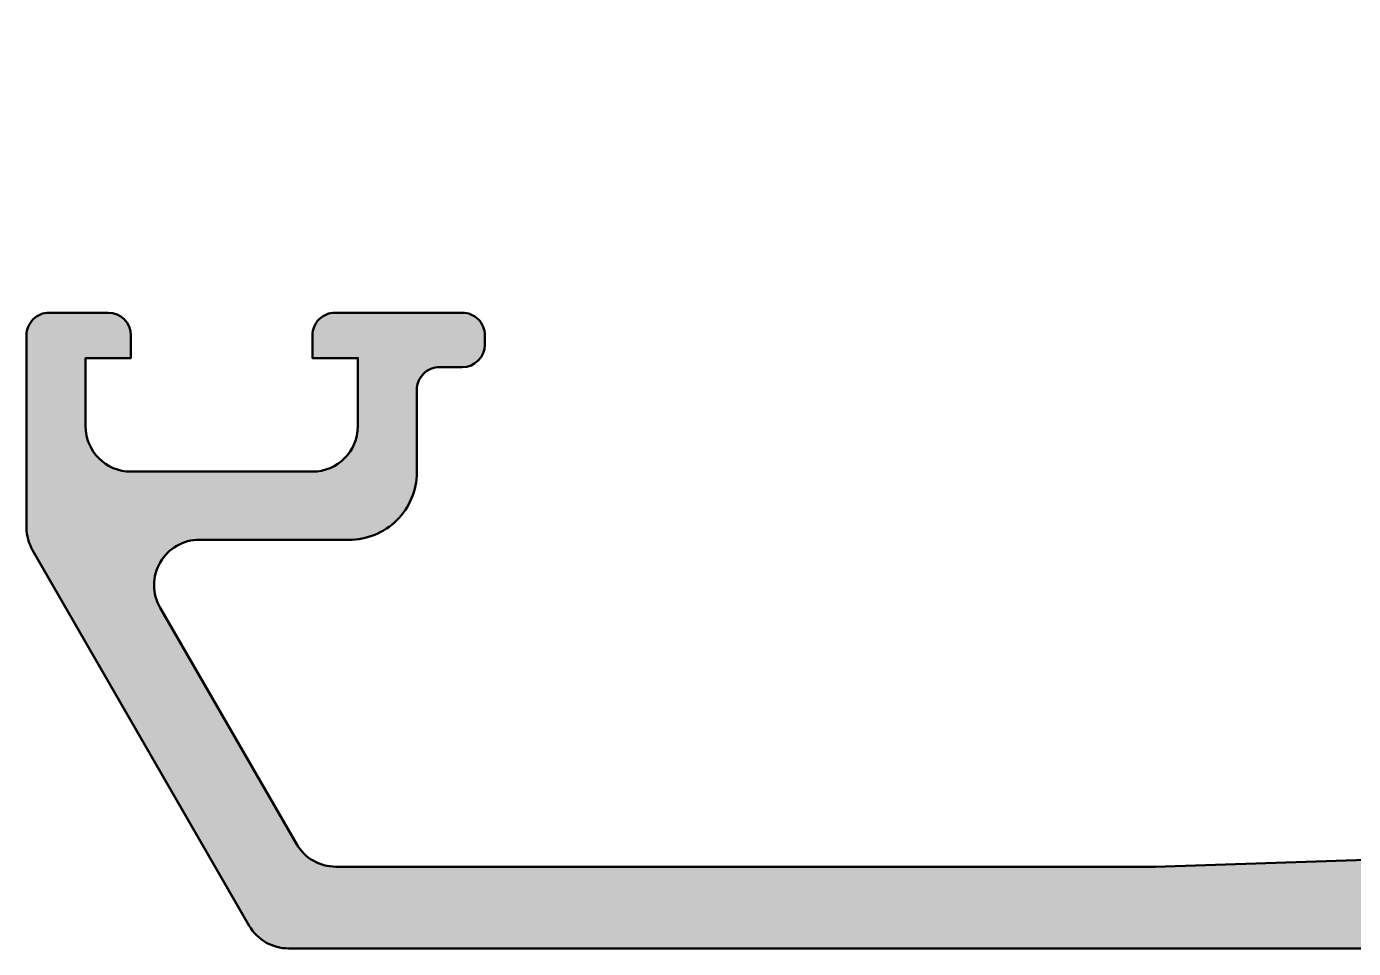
# Model space of a CAD drawing. Extents: x 0 to 76, y 0 to 83.8.
# Drawn here: x 0 to 29.24, y 0 to 20.3 of the extents above; entities that cross this region are included whole.
import ezdxf

# ---------------------------------------------------------------- set-up
doc = ezdxf.new("R2010")
doc.units = 0
doc.layers.add('0S-Alu contour', color=7, linetype='Continuous', lineweight=50)
doc.layers.add('0S-Alu hatch', color=252, linetype='Continuous', lineweight=25)

# ---------------------------------------------------------------- blocks, each defined once
blk = doc.blocks.new('398340__A67C8A1A_A3A9_4B44_9680_F1F33C287F37_')
at = {"layer": '0S-Alu hatch'}
h = blk.add_hatch(color=256, dxfattribs=at)
edge = h.paths.add_edge_path()
edge.add_arc((30.49994726659927, 15.00001581445781), 0.5000158147079001, 180.0018121461791, 269.9981878539248)
edge.add_line((30.49993145214131, 14.5), (31.49993145214125, 14.50001525878929))
edge.add_ellipse((31.49991563676586, 13.9999994436637), major_axis=(-0.5000158153757078, 0), ratio=1, start_angle=180.0000637535141, end_angle=269.99818774879907, ccw=False)
edge.add_line((31.99993145214126, 13.99999999999989), (31.99993145208464, 2.997451782227813))
edge.add_ellipse((30.99992090243015, 2.997467701649294), major_axis=(-1.000010549781206, 0), ratio=1, start_angle=94.08683987232729, end_angle=179.9990878939899, ccw=False)
edge.add_line((31.07118999700674, 2.000000000000795), (24.86503446340777, 1.799996458118584))
edge.add_line((24.86503446340777, 1.799996458118584), (6.812759073612198, 1.80000331500878))
edge.add_ellipse((6.812759453447353, 2.800003315008784), major_axis=(-1.000000000000076, 0), ratio=1, start_angle=30.000000000005286, end_angle=89.99997823704882, ccw=False)
edge.add_line((5.946734049662893, 2.300003315008666), (2.944494040800293, 7.500035546874528))
edge.add_ellipse((3.810519444584716, 8.00003554687446), major_axis=(-0.9999999999999529, 0), ratio=1, start_angle=-90.00000000000313, end_angle=29.9999999999971, ccw=False)
edge.add_line((3.81051944458477, 9.000035546874415), (7.099997656249172, 9.000035546874528))
edge.add_arc((7.113485404161604, 10.48658897996146), 1.48661462012396, 269.4801600747263, 359.8977336858191)
edge.add_line((8.600097656249943, 10.48393554687482), (8.599997656249514, 12.3000976562497))
edge.add_ellipse((9.09994882812478, 12.30009765624939), major_axis=(-0.4999511718752672, 0), ratio=1, start_angle=269.99999999997067, end_angle=360, ccw=False)
edge.add_line((9.099948828125036, 12.80004882812466), (9.60003709393169, 12.80004882812454))
edge.add_arc((9.600037093931235, 13.30004882812443), 0.4999999999998864, 270.0000000000521, 360)
edge.add_line((10.10003709393112, 13.30004882812488), (10.1000370939314, 13.50004882812482))
edge.add_arc((9.600037093931661, 13.50004882812462), 0.4999999999997442, 0, 90.00000000000978)
edge.add_line((9.600037093931576, 14.00004882812436), (6.800048828125113, 14.0000488281247))
edge.add_arc((6.800048828124971, 13.50004882812433), 0.5000000000003695, 89.99999999998371, 180)
edge.add_line((6.300048828124602, 13.50004882812433), (6.300048828124658, 13.00004882812459))
edge.add_line((6.300048828124658, 13.00004882812459), (7.300048828124602, 13.00004882812436))
edge.add_line((7.300048828124602, 13.00004882812436), (7.300048828124886, 11.5000488281247))
edge.add_ellipse((6.300048828124531, 11.50004882812483), major_axis=(-1.000000000000355, 0), ratio=1, start_angle=90.0000000000008, end_angle=180, ccw=False)
edge.add_line((6.300048828124545, 10.50004882812447), (2.300048828124545, 10.50004882812447))
edge.add_ellipse((2.300048828124745, 11.50004882812422), major_axis=(-0.9999999999997459, 0), ratio=1, start_angle=0, end_angle=89.99999999998857, ccw=False)
edge.add_line((1.300048828125, 11.50004882812422), (1.300048828124772, 13.00004882812425))
edge.add_line((1.300048828124772, 13.00004882812425), (2.300048828124658, 13.00004882812447))
edge.add_line((2.300048828124658, 13.00004882812447), (2.300048828124943, 13.5000488281247))
edge.add_arc((1.800048828125056, 13.50004882812448), 0.4999999999998864, 0, 89.99999999999349)
edge.add_line((1.800048828125113, 14.00004882812436), (0.5000488281247045, 14.00004882812425))
edge.add_arc((0.500048828124534, 13.49999999999977), 0.5000488281244772, 89.99999999998047, 180)
edge.add_line((5.68e-14, 13.49999999999977), (0, 9.267998020555522))
edge.add_arc((0.9999999999997625, 9.267998020555506), 0.9999999999997623, 180, 209.9999999999993)
edge.add_line((0.1339745962155235, 8.767998020555638), (4.90750547904264, 0.5))
edge.add_arc((5.773530882827043, 0.999999999999938), 0.999999999999938, 209.999999999998, 269.9999999999977)
edge.add_line((5.773530882827003, 0), (70.2263015038778, 0))
edge.add_arc((70.2263015038776, 0.9999999999998717), 0.9999999999998749, 270.0000000000122, 330.0000000000119)
edge.add_line((71.09232690766201, 0.5000000000001139), (75.86585779048912, 8.767998020555522))
edge.add_arc((74.99983238670448, 9.267998020555668), 1.000000000000227, 329.999999999998, 360)
edge.add_line((75.99983238670472, 9.267998020555638), (75.9998323867047, 13.49999999999988))
edge.add_arc((75.49978355858019, 13.49999999999997), 0.5000488281245055, 0, 90.0000000000228)
edge.add_line((75.49978355857999, 14.00004882812448), (74.19978355857955, 14.00004882812436))
edge.add_arc((74.19978355857965, 13.5000488281244), 0.4999999999999574, 90.00000000001138, 180)
edge.add_line((73.6997835585797, 13.5000488281244), (73.69978355858007, 13.00004882812459))
edge.add_line((73.69978355858007, 13.00004882812459), (74.69978355857998, 13.00004882812425))
edge.add_line((74.69978355857998, 13.00004882812425), (74.69978355857975, 11.50004882812448))
edge.add_ellipse((73.69978355858, 11.50004882812424), major_axis=(-0.9999999999997584, 0), ratio=1, start_angle=90.00000000001057, end_angle=180, ccw=False)
edge.add_line((73.69978355858018, 10.50004882812447), (69.69978355858017, 10.50004882812447))
edge.add_ellipse((69.69978355858008, 11.50004882812472), major_axis=(-1.000000000000243, 0), ratio=1, start_angle=0, end_angle=90.00000000000568, ccw=False)
edge.add_line((68.69978355857984, 11.50004882812472), (68.6997835585802, 13.00004882812447))
edge.add_line((68.6997835585802, 13.00004882812447), (69.69978355858007, 13.00004882812459))
edge.add_line((69.69978355858007, 13.00004882812459), (69.69978355858002, 13.50004882812436))
edge.add_arc((69.19978355857982, 13.50004882812438), 0.5000000000002132, 0, 90.00000000002441)
edge.add_line((69.19978355857961, 14.00004882812459), (66.39979529277323, 14.00004882812425))
edge.add_arc((66.39979529277318, 13.50004882812442), 0.4999999999998295, 89.99999999999349, 180)
edge.add_line((65.89979529277335, 13.50004882812442), (65.89979529277352, 13.30004882812488))
edge.add_arc((66.3997952927734, 13.30004882812443), 0.4999999999998864, 180, 269.9999999999479)
edge.add_line((66.39979529277295, 12.80004882812454), (66.89988355857963, 12.80004882812466))
edge.add_ellipse((66.89988355857977, 12.30009765624927), major_axis=(-0.499951171875388, 0), ratio=1, start_angle=180, end_angle=270.00000000001626, ccw=False)
edge.add_line((67.39983473045515, 12.30009765624948), (67.39973473045472, 10.48393554687493))
edge.add_arc((68.88634698254317, 10.48658897996146), 1.486614620124074, 180.1022663141738, 270.5198399252694)
edge.add_line((68.8998347304555, 9.000035546874415), (72.18931294211987, 9.000035546874528))
edge.add_ellipse((72.1893129421199, 8.000035546874521), major_axis=(-1.000000000000007, 0), ratio=1, start_angle=150.0000000000007, end_angle=270.00000000000165, ccw=False)
edge.add_line((73.05533834590435, 7.500035546874528), (70.05309833704183, 2.300003315008666))
edge.add_ellipse((69.18707293325735, 2.800003315008809), major_axis=(-1.000000000000104, 0), ratio=1, start_angle=90.0000217629522, end_angle=149.9999999999941, ccw=False)
edge.add_line((69.18707331309253, 1.80000331500878), (50.9999009346238, 1.799996406879699))
edge.add_line((50.9999009346238, 1.799996406879699), (44.92864238969801, 2.000000000001136))
edge.add_ellipse((44.99991148427421, 2.997467701649388), major_axis=(-1.000010549780929, 0), ratio=1, start_angle=0.0009121060101051626, end_angle=85.91316012769431, ccw=False)
edge.add_line((43.99990093462, 2.997451782227585), (43.99990093456341, 14))
edge.add_ellipse((44.49988549790663, 14.00001543665678), major_axis=(-0.4999845635815094, 0), ratio=1, start_angle=-90.00176896515478, end_angle=0.0017689652212879992, ccw=False)
edge.add_line((44.49990093456318, 14.5), (45.49990093456336, 14.50001525878906))
edge.add_arc((45.49991637208125, 14.99999982103287), 0.4999845624821299, 269.9982309361359, 360.0000205083468)
edge.add_line((45.99990093456336, 14.99999999999988), (45.99990093456343, 16.50001525878603))
edge.add_ellipse((46.07873738110652, 16.76753585077929), major_axis=(-0.2788950563275814, 0), ratio=1, start_angle=-1.1645893741006716, end_angle=73.5801235805061, ccw=False)
edge.add_line((45.79989993456332, 16.77320425877768), (45.79989993456331, 17.22679825877769))
edge.add_ellipse((46.07876803020648, 17.23245891825475), major_axis=(-0.2789255417371505, 0), ratio=1, start_angle=-73.57540544464513, end_angle=1.1628700728862214, ccw=False)
edge.add_line((45.99990093456331, 17.50000225877769), (45.99990093456331, 19.38001325878618))
edge.add_arc((45.6999009345633, 19.38001325878618), 0.3000000000000114, 0, 90)
edge.add_line((45.6999009345633, 19.6800132587862), (44.71992661552053, 19.6800132587862))
edge.add_arc((44.71992661552053, 19.38001325878619), 0.3000000000000114, 90, 180)
edge.add_line((44.41992661552052, 19.38001325878619), (44.41992661552052, 16.6200152587862))
edge.add_ellipse((44.29992661552062, 16.6200152587862), major_axis=(-0.119999999999898, 0), ratio=1, start_angle=90.00000000000341, end_angle=180, ccw=False)
edge.add_line((44.29992661552063, 16.5000152587863), (39.99990093456326, 16.50001525878633))
edge.add_ellipse((39.99990093456327, 17.0000152587863), major_axis=(-0.4999999999999716, 0), ratio=1, start_angle=0, end_angle=89.9999999999983, ccw=False)
edge.add_line((39.4999009345633, 17.0000152587863), (39.4999009345632, 17.70001525878614))
edge.add_line((39.4999009345632, 17.70001525878614), (40.88139639218567, 20.09283558181392))
edge.add_arc((40.76178114991497, 20.16189547413805), 0.1381197846483245, 330.0000000000142, 455.6225775507676)
edge.add_arc((41.23812417573744, 15.3234063969385), 5.0000000000001, 95.62257755079705, 126.0694239676524)
edge.add_ellipse((37.99991619335256, 19.76907946890612), major_axis=(-0.4999999999998294, 0), ratio=1, start_angle=53.93057603234752, end_angle=126.06942396765251, ccw=False)
edge.add_arc((34.76170821096755, 15.32340639693798), 5.000000000000593, 53.93057603234987, 84.37742244920615)
edge.add_arc((35.23805123678988, 20.16189547413802), 0.1381197846483521, 84.37742244926908, 210.0000000000036)
edge.add_line((35.11843599451918, 20.09283558181383), (36.49993145214144, 17.70001525878623))
edge.add_line((36.49993145214144, 17.70001525878623), (36.49993145214144, 17.00001525878625))
edge.add_ellipse((35.9999314521414, 17.00001525878641), major_axis=(-0.5000000000000427, 0), ratio=1, start_angle=89.9999999999788, end_angle=180, ccw=False)
edge.add_line((35.99993145214121, 16.50001525878636), (31.69990577118419, 16.50001525878622))
edge.add_ellipse((31.69990577118419, 16.62001525878621), major_axis=(-0.1199999999999939, 0), ratio=1, start_angle=0, end_angle=90, ccw=False)
edge.add_line((31.5799057711842, 16.62001525878622), (31.5799057711842, 19.38001325878621))
edge.add_arc((31.27990577118419, 19.38001325878621), 0.3000000000000043, 0, 90.00000000000067)
edge.add_line((31.27990577118419, 19.68001325878622), (30.29993145214141, 19.68001325878622))
edge.add_arc((30.29993145214141, 19.38001325878622), 0.3000000000000078, 90, 180)
edge.add_line((29.99993145214141, 19.38001325878622), (29.99993145214141, 17.5000022587777))
edge.add_ellipse((29.92106435649825, 17.23245891825477), major_axis=(-0.2789255417371388, 0), ratio=1, start_angle=178.8371299271114, end_angle=253.57540544464598, ccw=False)
edge.add_line((30.19993245214141, 17.2267982587777), (30.19993245214141, 16.77320425877771))
edge.add_ellipse((29.92109500559837, 16.76753585077933), major_axis=(-0.2788950563274273, 0), ratio=1, start_angle=106.41987641949191, end_angle=181.1645893740988, ccw=False)
edge.add_line((29.99993145214141, 16.50001525878622), (29.99993145214146, 14.99999999999966))
edge = h.paths.add_edge_path()
edge.add_line((33.6999192451101, 2.300015497207596), (33.6999192451101, 14.30001220703116))
edge.add_ellipse((34.19994592514041, 14.29998552700084), major_axis=(-0.5000266807421027, 0), ratio=1, start_angle=270.0030571431366, end_angle=359.99694285675906, ccw=False)
edge.add_line((34.19991924511009, 14.80001220703116), (41.79991314159451, 14.80001220703116))
edge.add_ellipse((41.79990822677534, 14.30003780915876), major_axis=(-0.4999743978965496, 0), ratio=1, start_angle=179.9970660620503, end_angle=269.9994367743692, ccw=False)
edge.add_line((42.29988262401639, 14.30001220703116), (42.29988262401639, 2.300015497207596))
edge.add_ellipse((41.79990822677533, 2.299989895080003), major_axis=(-0.4999743978965637, 0), ratio=1, start_angle=90.00056322563239, end_angle=180.0029339379498, ccw=False)
edge.add_line((41.79991314159451, 1.800015497207596), (34.19991924511021, 1.800015497207596))
edge.add_ellipse((34.19994592514047, 2.300042177237969), major_axis=(-0.5000266807421596, 0), ratio=1, start_angle=0.0030571432409942645, end_angle=89.99694285686991, ccw=False)
at = {"layer": '0S-Alu contour', "color": 7}
for points in [[(35.11843599451918, 20.09283558181383), (36.49993145214144, 17.70001525878623), (36.49993145214144, 17.00001525878625)], [(39.4999009345633, 17.0000152587863), (39.4999009345632, 17.70001525878614), (40.88139639218567, 20.09283558181392)], [(31.27990577118419, 19.68001325878622), (30.29993145214141, 19.68001325878622)], [(45.6999009345633, 19.6800132587862), (44.71992661552053, 19.6800132587862)], [(29.99993145214141, 19.38001325878622), (29.99993145214141, 17.5000022587777)], [(31.5799057711842, 16.62001525878622), (31.5799057711842, 19.38001325878621)], [(44.41992661552052, 19.38001325878619), (44.41992661552052, 16.6200152587862)], [(45.99990093456331, 17.50000225877769), (45.99990093456331, 19.38001325878618)], [(30.19993245214141, 17.2267982587777), (30.19993245214141, 16.77320425877771)], [(45.79989993456332, 16.77320425877768), (45.79989993456331, 17.22679825877769)], [(29.99993145214141, 16.50001525878622), (29.99993145214146, 14.99999999999966)], [(35.99993145214121, 16.50001525878636), (31.69990577118419, 16.50001525878622)], [(44.29992661552063, 16.5000152587863), (39.99990093456326, 16.50001525878633)], [(45.99990093456336, 14.99999999999988), (45.99990093456343, 16.50001525878603)], [(34.19991924511009, 14.80001220703116), (41.79991314159451, 14.80001220703116)], [(30.49993145214131, 14.5), (31.49993145214125, 14.50001525878929)], [(44.49990093456318, 14.5), (45.49990093456336, 14.50001525878906)], [(33.6999192451101, 2.300015497207596), (33.6999192451101, 14.30001220703116)], [(42.29988262401639, 14.30001220703116), (42.29988262401639, 2.300015497207596)], [(1.800048828125113, 14.00004882812436), (0.5000488281247045, 14.00004882812425)], [(9.600037093931576, 14.00004882812436), (6.800048828125113, 14.0000488281247)], [(31.99993145214126, 13.99999999999989), (31.99993145208464, 2.997451782227813)], [(43.99990093462, 2.997451782227585), (43.99990093456341, 14)], [(69.19978355857961, 14.00004882812459), (66.39979529277323, 14.00004882812425)], [(75.49978355857999, 14.00004882812448), (74.19978355857955, 14.00004882812436)], [(5.68e-14, 13.49999999999977), (0, 9.267998020555522)], [(1.300048828125, 11.50004882812422), (1.300048828124772, 13.00004882812425), (2.300048828124658, 13.00004882812447), (2.300048828124943, 13.5000488281247)], [(6.300048828124602, 13.50004882812433), (6.300048828124658, 13.00004882812459), (7.300048828124602, 13.00004882812436), (7.300048828124886, 11.5000488281247)], [(10.10003709393112, 13.30004882812488), (10.1000370939314, 13.50004882812482)], [(65.89979529277335, 13.50004882812442), (65.89979529277352, 13.30004882812488)], [(68.69978355857984, 11.50004882812472), (68.6997835585802, 13.00004882812447), (69.69978355858007, 13.00004882812459), (69.69978355858002, 13.50004882812436)], [(73.6997835585797, 13.5000488281244), (73.69978355858007, 13.00004882812459), (74.69978355857998, 13.00004882812425), (74.69978355857975, 11.50004882812448)], [(75.99983238670472, 9.267998020555638), (75.9998323867047, 13.49999999999988)], [(9.099948828125036, 12.80004882812466), (9.60003709393169, 12.80004882812454)], [(66.39979529277295, 12.80004882812454), (66.89988355857963, 12.80004882812466)], [(8.600097656249943, 10.48393554687482), (8.599997656249514, 12.3000976562497)], [(67.39983473045515, 12.30009765624948), (67.39973473045472, 10.48393554687493)], [(6.300048828124545, 10.50004882812447), (2.300048828124545, 10.50004882812447)], [(73.69978355858018, 10.50004882812447), (69.69978355858017, 10.50004882812447)], [(3.81051944458477, 9.000035546874415), (7.099997656249172, 9.000035546874528)], [(68.8998347304555, 9.000035546874415), (72.18931294211987, 9.000035546874528)], [(0.1339745962155235, 8.767998020555638), (4.90750547904264, 0.5)], [(71.09232690766201, 0.5000000000001139), (75.86585779048912, 8.767998020555522)], [(5.946734049662893, 2.300003315008666), (2.944494040800293, 7.500035546874528)], [(73.05533834590435, 7.500035546874528), (70.05309833704183, 2.300003315008666)], [(31.07118999700674, 2.000000000000795), (24.86503446340777, 1.799996458118584), (6.812759073612198, 1.80000331500878)], [(41.79991314159451, 1.800015497207596), (34.19991924511021, 1.800015497207596)], [(69.18707331309253, 1.80000331500878), (50.9999009346238, 1.799996406879699), (44.92864238969801, 2.000000000001136)], [(5.773530882827003, 0), (70.2263015038778, 0)]]:
    blk.add_lwpolyline(points, dxfattribs=at)
for centre, radius, start, end in [((35.23805123678988, 20.16189547413802), 0.1381197846483521, 84.37742244926908, 210.0000000000036), ((34.76170821096755, 15.32340639693798), 5.000000000000593, 53.93057603234987, 84.37742244920615), ((41.23812417573744, 15.3234063969385), 5.0000000000001, 95.62257755079705, 126.0694239676524), ((40.76178114991497, 20.16189547413805), 0.1381197846483245, 330.0000000000142, 95.62257755076757), ((30.29993145214141, 19.38001325878622), 0.3000000000000078, 90, 180), ((31.27990577118419, 19.38001325878621), 0.3000000000000043, 0, 90.00000000000067), ((44.71992661552053, 19.38001325878619), 0.3000000000000114, 90, 180), ((45.6999009345633, 19.38001325878618), 0.3000000000000114, 0, 90), ((30.49994726659927, 15.00001581445781), 0.5000158147079001, 180.0018121461791, 269.9981878539248), ((45.49991637208125, 14.99999982103287), 0.4999845624821299, 269.9982309361359, 2.05083467477e-05), ((0.500048828124534, 13.49999999999977), 0.5000488281244772, 89.99999999998047, 180), ((1.800048828125056, 13.50004882812448), 0.4999999999998864, 0, 89.99999999999349), ((6.800048828124971, 13.50004882812433), 0.5000000000003695, 89.99999999998371, 180), ((9.600037093931661, 13.50004882812462), 0.4999999999997442, 0, 90.00000000000978), ((66.39979529277318, 13.50004882812442), 0.4999999999998295, 89.99999999999349, 180), ((69.19978355857982, 13.50004882812438), 0.5000000000002132, 0, 90.00000000002441), ((74.19978355857965, 13.5000488281244), 0.4999999999999574, 90.00000000001138, 180), ((75.49978355858019, 13.49999999999997), 0.5000488281245055, 0, 90.0000000000228), ((9.600037093931235, 13.30004882812443), 0.4999999999998864, 270.0000000000521, 0), ((66.3997952927734, 13.30004882812443), 0.4999999999998864, 180, 269.9999999999479), ((7.113485404161604, 10.48658897996146), 1.48661462012396, 269.4801600747263, 359.8977336858191), ((68.88634698254317, 10.48658897996146), 1.486614620124074, 180.1022663141738, 270.5198399252694), ((0.9999999999997625, 9.267998020555506), 0.9999999999997623, 180, 209.9999999999993), ((74.99983238670448, 9.267998020555668), 1.000000000000227, 329.999999999998, 0), ((5.773530882827043, 0.999999999999938), 0.999999999999938, 209.999999999998, 269.9999999999977), ((70.2263015038776, 0.9999999999998717), 0.9999999999998749, 270.0000000000122, 330.0000000000119)]:
    blk.add_arc(centre, radius, start, end, dxfattribs=at)
at = {"layer": '0S-Alu contour', "color": 7, "extrusion": (0, 0, -1)}
for centre, radius, start, end in [((-37.99991619335256, 19.76907946890612), 0.4999999999998294, 233.9305760323475, 306.0694239676525), ((-29.92106435649825, 17.23245891825477), 0.2789255417371388, 106.424594555354, 181.1628700728887), ((-46.07876803020648, 17.23245891825475), 0.2789255417371505, 358.8371299271138, 73.57540544464514), ((-35.9999314521414, 17.00001525878641), 0.5000000000000427, 180, 270.0000000000212), ((-39.99990093456327, 17.0000152587863), 0.4999999999999716, 270.0000000000017, 0), ((-29.92109500559837, 16.76753585077933), 0.2788950563274273, 178.8354106259012, 253.5801235805081), ((-46.07873738110652, 16.76753585077929), 0.2788950563275814, 286.4198764194939, 1.16458937410068), ((-31.69990577118419, 16.62001525878621), 0.1199999999999939, 270, 0), ((-44.29992661552062, 16.6200152587862), 0.119999999999898, 180, 269.9999999999966), ((-34.19994592514041, 14.29998552700084), 0.5000266807421027, 0.0030571432409504, 89.99694285686341), ((-41.79990822677534, 14.30003780915876), 0.4999743978965496, 90.00056322563078, 180.0029339379498), ((-31.49991563676586, 13.9999994436637), 0.5000158153757078, 90.00181225120095, 179.9999362464859), ((-44.49988549790663, 14.00001543665678), 0.4999845635815094, 359.9982310347787, 90.00176896515474), ((-9.09994882812478, 12.30009765624939), 0.4999511718752672, 0, 90.00000000002932), ((-66.89988355857977, 12.30009765624927), 0.499951171875388, 89.99999999998371, 180), ((-2.300048828124745, 11.50004882812422), 0.9999999999997459, 270.0000000000114, 0), ((-6.300048828124531, 11.50004882812483), 1.000000000000355, 180, 269.9999999999992), ((-69.69978355858008, 11.50004882812472), 1.000000000000243, 269.9999999999943, 0), ((-73.69978355858, 11.50004882812424), 0.9999999999997584, 180, 269.9999999999894), ((-3.810519444584716, 8.00003554687446), 0.9999999999999529, 330.0000000000029, 90.00000000000306), ((-72.1893129421199, 8.000035546874521), 1.000000000000007, 89.99999999999837, 209.9999999999994), ((-30.99992090243015, 2.997467701649294), 1.000010549781206, 180.0009121060101, 265.9131601276727), ((-44.99991148427421, 2.997467701649388), 1.000010549780929, 274.0868398723057, 359.9990878939899), ((-6.812759453447353, 2.800003315008784), 1.000000000000076, 270.0000217629512, 329.9999999999947), ((-34.19994592514047, 2.300042177237969), 0.5000266807421596, 270.0030571431301, 359.996942856759), ((-41.79990822677533, 2.299989895080003), 0.4999743978965637, 179.9970660620502, 269.9994367743676), ((-69.18707293325735, 2.800003315008809), 1.000000000000104, 210.000000000006, 269.9999782370478)]:
    blk.add_arc(centre, radius, start, end, dxfattribs=at)
blk = doc.blocks.new('371540__BECE8DDE_1A2A_4732_BAC7_A899C72B2B66_')
at = {"layer": '0S-Alu contour', "color": 7}
blk.add_blockref('398340__A67C8A1A_A3A9_4B44_9680_F1F33C287F37_', (0, 0), dxfattribs=at)

msp = doc.modelspace()

# ---------------------------------------------------------------- block references
at = {"layer": '0S-Alu contour', "color": 7}
msp.add_blockref('371540__BECE8DDE_1A2A_4732_BAC7_A899C72B2B66_', (0, 0), dxfattribs=at)

doc.saveas('drawing.dxf')
